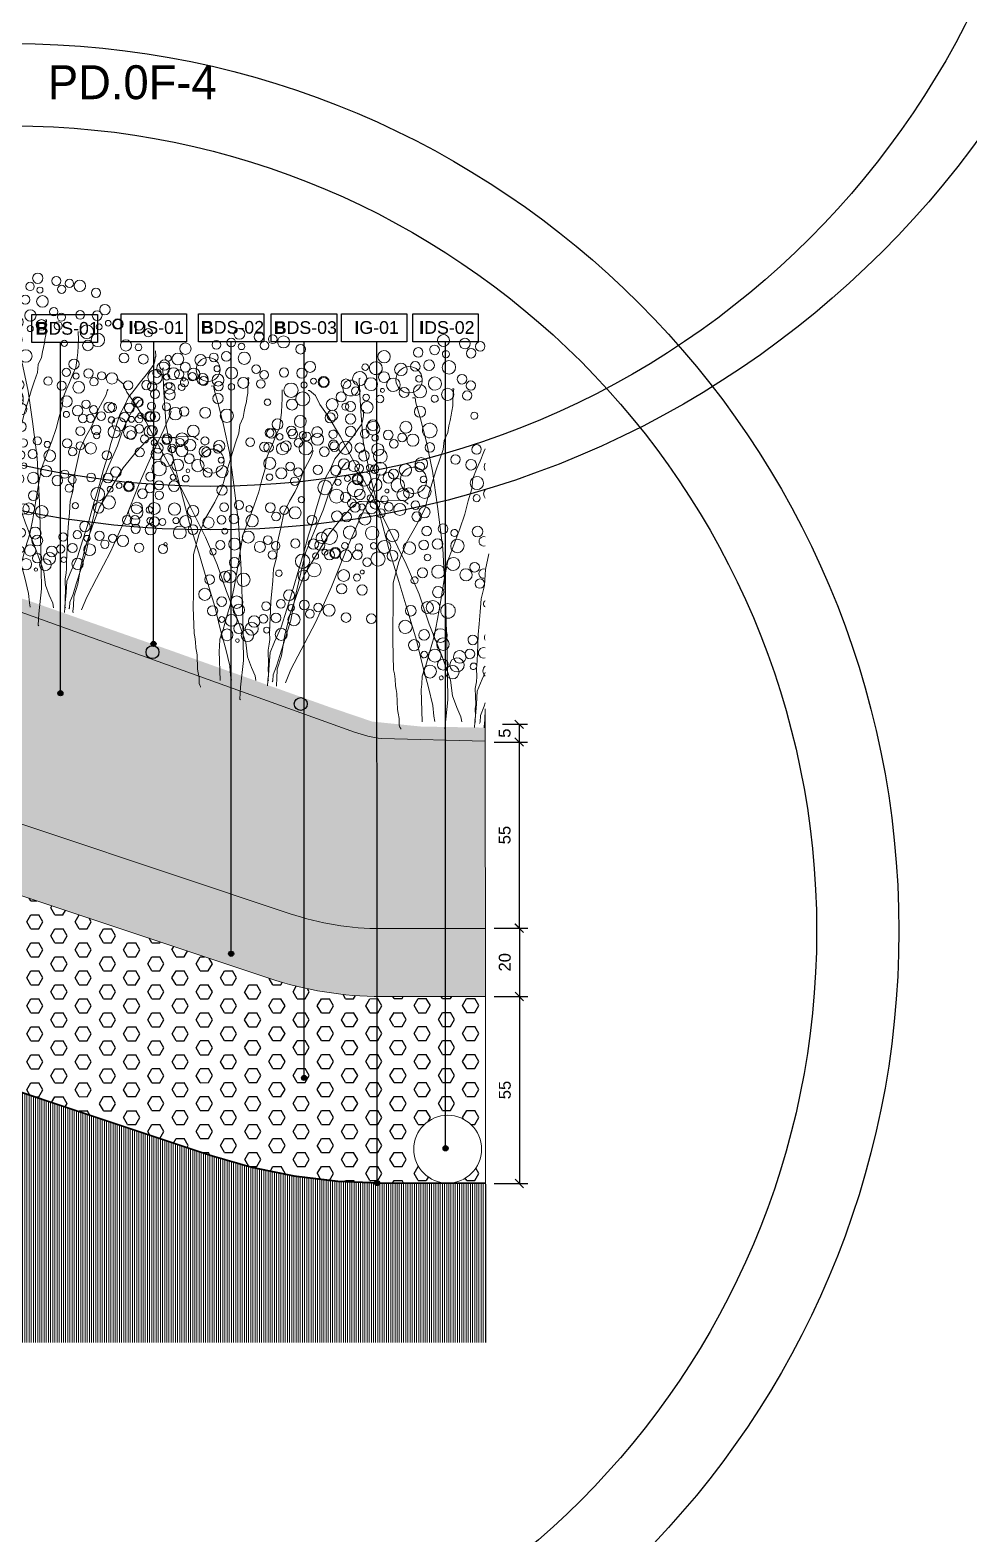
# Model space of a CAD drawing. Header units: metres. Extents: x -325 to 301, y -147 to 149.
# Drawn here: x 19.203 to 21.973, y 64.099 to 68.532 of the extents above; entities that cross this region are included whole.
import ezdxf

# ---------------------------------------------------------------- set-up
doc = ezdxf.new("R2010")
doc.units = ezdxf.units.M
doc.linetypes.add('ACAD_ISO03W100', pattern=[30, 12, -18])
doc.layers.get('Defpoints').update_dxf_attribs({"lineweight": 13})
for name, color, linetype, plot in [('-aux', 50, 'Continuous', False), ('-AUX-QAD', 5, 'Continuous', False), ('-AUX_RIM', 2, 'Continuous', False)]:
    doc.layers.add(name, color=color, linetype=linetype, plot=plot)
doc.layers.add('0-TX-1_25', color=7, linetype='Continuous', true_color=0x3f4f7f)
for name, color, linetype in [('02-L-Geotextile', 32, 'Continuous'), ('02-TRAÇ-D-linia 2', 251, 'Continuous'), ('10-DET-encoixinat', 37, 'Continuous'), ('10-DET_TERRENY_compactat', 252, 'Continuous'), ('10-DET_TERRENY_sol estructural', 251, 'Continuous'), ('A-KEYPLAN_HATCH', 7, 'Continuous'), ('A_TEXT_2', 7, 'Continuous')]:
    doc.layers.add(name, color=color, linetype=linetype)
for name, color, linetype, lineweight in [('05-VEG-gris 50%', 253, 'Continuous', 18), ('1-CM', 7, 'Continuous', 0), ('2-formigó', 7, 'Continuous', 0), ('2-L-secció', 1, 'Continuous', 0), ('3-TR Seleccionat', 44, 'Continuous', 0)]:
    doc.layers.add(name, color=color, linetype=linetype, lineweight=lineweight)
doc.styles.get("Standard").update_dxf_attribs({"font": 'arial.ttf'})
doc.styles.add('x-llegenda materials$0$ENGRAVERS', font='TT0586M.TTF')
doc.dimstyles.new('ISO-25', dxfattribs={"dimtxt": 0.1, "dimasz": 0.1, "dimexe": 0.1, "dimexo": 0.1, "dimgap": 0.1, "dimtad": 1, "dimdec": 0, "dimlfac": 100, "dimzin": 9, "dimtxsty": 'Standard', "dimblk": 'OBLIQUE', "dimcen": 0.1, "dimadec": 0, "dimazin": 0, "dimtfac": 1, "dimtdec": 0, "dimtmove": 0, "dimatfit": 3, "dimldrblk": 'OBLIQUE', "dimfxl": 1, "dimarcsym": 0})

# ---------------------------------------------------------------- blocks, each defined once
blk = doc.blocks.new('ccddddddddddd')
for points in [[(92.171, 14.455), (92.16, 14.543), (92.149, 14.718), (92.084, 15.025), (91.996, 15.397), (91.908, 15.813), (91.777, 16.295), (91.645, 16.798), (91.492, 17.346), (91.361, 17.915), (91.229, 18.528), (91.12, 19.142), (91.098, 19.645), (91.087, 20.017), (91.087, 20.193), (91.109, 20.193)], [(90.232, 20.017), (90.254, 20.017), (90.353, 19.93), (90.419, 19.777), (90.55, 19.579), (90.747, 19.229), (90.966, 18.791), (91.229, 18.266), (91.514, 17.652), (91.777, 17.083), (91.974, 16.579), (92.127, 16.076), (92.325, 15.528), (92.456, 15.134), (92.478, 14.871), (92.544, 14.674), (92.609, 14.521), (92.62, 14.433)], [(92.631, 19.974), (92.653, 19.974), (92.642, 19.886), (92.631, 19.798), (92.631, 19.689), (92.609, 19.601), (92.598, 19.536), (92.576, 19.448), (92.555, 19.36), (92.533, 19.251), (92.467, 19.12), (92.445, 18.966), (92.379, 18.791), (92.314, 18.616), (92.248, 18.419), (92.182, 18.222), (92.116, 18.003), (91.963, 17.718), (91.788, 17.433), (91.656, 17.127), (91.547, 16.776), (91.536, 16.382), (91.525, 16.054), (91.514, 15.813), (91.514, 15.331), (91.525, 15.265), (91.536, 15.178), (91.536, 15.068), (91.547, 15.003), (91.558, 14.937), (91.558, 14.674), (91.569, 14.609), (91.58, 14.521), (91.58, 14.411), (91.591, 14.379), (91.602, 14.357), (91.602, 14.346)], [(91.963, 19.842), (92.007, 19.842), (92.018, 19.755), (92.084, 19.492), (92.171, 19.098), (92.259, 18.616), (92.325, 18.025), (92.39, 17.324), (92.412, 16.47), (92.412, 15.572), (92.401, 14.806), (92.335, 14.324), (92.314, 14.105), (92.325, 14.094)], [(93.256, 19.733), (93.256, 19.569), (93.245, 19.459), (93.234, 19.328), (93.212, 19.174), (93.19, 19.043), (93.124, 18.912), (93.058, 18.758), (92.993, 18.627), (92.927, 18.474), (92.905, 18.298), (92.839, 18.101), (92.774, 17.882), (92.686, 17.641), (92.576, 17.379), (92.467, 17.116), (92.401, 16.809), (92.335, 16.459), (92.27, 16.152), (92.204, 15.868), (92.116, 15.605), (92.051, 15.386), (91.985, 15.211), (91.974, 15.079), (91.963, 14.992), (91.963, 14.455)], [(94.734, 19.317), (94.734, 19.207), (94.723, 19.185), (94.712, 19.12), (94.69, 19.054), (94.624, 18.966), (94.537, 18.857), (94.427, 18.725), (94.296, 18.572), (94.186, 18.441), (94.099, 18.266), (94.011, 18.112), (93.945, 17.937), (93.88, 17.74), (93.814, 17.543), (93.748, 17.302), (93.661, 17.061), (93.573, 16.776), (93.463, 16.448), (93.354, 16.098), (93.222, 15.725), (93.113, 15.397), (92.981, 15.134), (92.894, 14.937), (92.872, 14.718), (92.85, 14.521), (92.839, 14.411), (92.828, 14.346), (92.828, 14.335)], [(92.85, 14.422), (92.839, 14.455), (92.85, 14.521), (92.85, 14.652), (92.861, 14.718), (92.861, 14.981), (92.883, 15.09), (92.894, 15.178), (92.894, 15.309), (92.905, 15.441), (92.916, 15.572), (92.927, 15.703), (92.938, 15.879), (92.96, 16.054), (92.981, 16.251), (93.003, 16.47), (93.069, 16.689), (93.091, 16.952), (93.157, 17.214), (93.222, 17.477), (93.332, 17.696), (93.441, 17.871), (93.529, 18.047), (93.595, 18.222), (93.682, 18.375), (93.748, 18.485), (93.77, 18.55), (93.781, 18.572), (93.792, 18.594), (93.792, 18.605)], [(92.916, 14.401), (92.927, 14.422), (92.938, 14.532), (93.003, 14.685), (93.069, 14.882), (93.179, 15.189), (93.288, 15.517), (93.376, 15.911), (93.595, 16.744), (93.77, 17.138), (93.945, 17.51), (94.055, 17.817), (94.164, 18.036), (94.296, 18.255), (94.384, 18.364), (94.405, 18.375), (94.416, 18.375)], [(93.157, 14.379), (93.266, 14.619), (93.463, 14.97), (93.748, 15.474), (94.055, 16.109), (94.34, 16.766), (94.624, 17.357), (94.844, 17.795), (94.975, 18.079), (94.997, 18.145)], [(92.992, 14.324), (92.992, 14.346), (93.003, 14.455), (93.014, 14.63), (93.102, 14.871), (93.168, 15.222), (93.277, 15.616), (93.409, 15.966), (93.562, 16.339), (94.044, 17.083), (94.307, 17.39), (94.504, 17.587), (94.614, 17.652), (94.657, 17.652), (94.745, 17.641), (95.008, 17.641), (95.03, 17.631), (95.052, 17.631)], [(94.745, 17.641), (95.106, 17.641), (95.128, 17.652), (95.413, 17.652), (95.413, 17.641), (95.435, 17.641), (95.435, 17.631), (95.446, 17.62), (95.457, 17.62), (95.457, 17.609), (95.479, 17.598), (95.49, 17.587), (95.501, 17.576)]]:
    blk.add_lwpolyline(points)
for centre, radius in [((91.511, 20.539), 0.104), ((92.08, 20.594), 0.0797), ((92.354, 20.627), 0.0797), ((92.507, 20.78), 0.0991), ((92.862, 20.718), 0.0883), ((92.961, 20.554), 0.0797), ((93.114, 20.663), 0.0797), ((93.311, 20.609), 0.11), ((91.193, 20.375), 0.0548), ((91.368, 20.353), 0.108), ((91.784, 20.32), 0.104), ((91.916, 20.145), 0.219), ((92.025, 20.364), 0.0797), ((92.255, 20.375), 0.0883), ((92.584, 20.331), 0.112), ((92.54, 20.55), 0.059), ((93.618, 20.466), 0.0883), ((90.941, 20.036), 0.132), ((91.094, 20.189), 0.118), ((91.281, 20.09), 0.108), ((91.5, 20.2), 0.0903), ((91.652, 20.068), 0.112), ((92.08, 20.156), 0.0547), ((92.343, 20.068), 0.109), ((92.796, 20.127), 0.0797), ((92.939, 20.017), 0.0774), ((93.3, 20.05), 0.0834), ((93.629, 20.028), 0.0936), ((93.782, 20.138), 0.101), ((90.776, 19.893), 0.0836), ((90.929, 19.729), 0.0834), ((91.204, 19.707), 0.098), ((91.193, 19.871), 0.0548), ((91.423, 19.838), 0.062), ((91.467, 19.981), 0.0328), ((91.828, 19.937), 0.0834), ((92.091, 19.948), 0.109), ((92.332, 19.817), 0.059), ((92.551, 19.882), 0.101), ((92.873, 19.853), 0.0774), ((93.421, 19.722), 0.131), ((93.662, 19.809), 0.0558), ((93.837, 19.875), 0.0548), ((94.023, 19.853), 0.101), ((94.023, 19.853), 0.0855), ((94.428, 19.809), 0.0883), ((90.087, 19.507), 0.0991), ((90.623, 19.587), 0.0883), ((92.08, 19.609), 0.0936), ((92.983, 19.514), 0.059), ((93.432, 19.459), 0.101), ((93.629, 19.558), 0.128), ((93.629, 19.558), 0.128), ((94.166, 19.437), 0.108), ((94.604, 19.667), 0.0797), ((89.599, 19.321), 0.0797), ((89.933, 19.354), 0.0797), ((90.119, 19.277), 0.059), ((90.36, 19.321), 0.0883), ((90.625, 19.278), 0.0692), ((90.919, 19.313), 0.0876), ((91.291, 19.357), 0.114), ((91.839, 19.357), 0.0991), ((92.233, 19.291), 0.121), ((94.122, 19.196), 0.0936), ((94.407, 19.393), 0.0639), ((94.494, 19.163), 0.0936), ((89.545, 19.091), 0.0797), ((89.835, 19.102), 0.0883), ((90.163, 19.058), 0.112), ((90.471, 18.991), 0.0797), ((90.624, 19.101), 0.0797), ((90.821, 19.046), 0.11), ((91.128, 18.904), 0.0883), ((91.4, 18.886), 0.114), ((93.002, 18.953), 0.0797), ((93.155, 19.106), 0.0991), ((93.429, 18.92), 0.0883), ((94.899, 19.037), 0.0991), ((90.957, 18.739), 0.0928), ((91.217, 18.701), 0.0548), ((91.392, 18.679), 0.108), ((91.808, 18.647), 0.104), ((92.049, 18.69), 0.0797), ((92.078, 18.741), 0.104), ((92.647, 18.796), 0.0797), ((92.904, 18.701), 0.0883), ((93.232, 18.658), 0.112), ((93.188, 18.876), 0.059), ((93.528, 18.756), 0.0797), ((93.681, 18.866), 0.0797), ((93.878, 18.811), 0.11), ((94.185, 18.668), 0.0883), ((94.647, 18.632), 0.0883), ((94.745, 18.884), 0.0797), ((94.975, 18.588), 0.112), ((94.932, 18.807), 0.059), ((95.173, 18.851), 0.0883), ((95.271, 18.687), 0.0797), ((95.425, 18.796), 0.0797), ((95.622, 18.742), 0.11), ((90.965, 18.362), 0.132), ((91.118, 18.515), 0.118), ((91.305, 18.417), 0.108), ((91.524, 18.526), 0.0903), ((91.676, 18.395), 0.112), ((91.94, 18.471), 0.219), ((92.104, 18.482), 0.0547), ((92.991, 18.395), 0.109), ((94.349, 18.34), 0.101), ((95.928, 18.599), 0.0883), ((90.8, 18.22), 0.0836), ((91.217, 18.198), 0.0548), ((91.447, 18.165), 0.062), ((91.491, 18.307), 0.0328), ((91.852, 18.263), 0.0834), ((92.115, 18.274), 0.109), ((92.98, 18.143), 0.059), ((93.199, 18.209), 0.101), ((93.364, 18.329), 0.0797), ((93.506, 18.22), 0.0774), ((93.867, 18.252), 0.0834), ((94.196, 18.23), 0.0936), ((94.59, 18.055), 0.101), ((94.624, 18.255), 0.0774), ((94.909, 18.233), 0.0774), ((95.249, 18.134), 0.0903), ((90.647, 17.913), 0.0883), ((90.953, 18.055), 0.0834), ((91.228, 18.033), 0.098), ((92.104, 17.935), 0.0936), ((93.44, 18.055), 0.0774), ((93.988, 17.924), 0.131), ((94.196, 17.76), 0.128), ((94.196, 17.76), 0.128), ((94.229, 18.012), 0.0558), ((94.404, 18.077), 0.0548), ((94.59, 18.055), 0.0855), ((94.622, 17.779), 0.0991), ((90.514, 17.581), 0.132), ((90.854, 17.636), 0.108), ((91.225, 17.614), 0.112), ((91.562, 17.566), 0.104), ((92.132, 17.621), 0.0797), ((92.406, 17.653), 0.0797), ((92.592, 17.577), 0.059), ((92.978, 17.587), 0.0883), ((93.23, 17.532), 0.0797), ((93.55, 17.716), 0.059), ((94.469, 17.625), 0.0797), ((94.655, 17.549), 0.059), ((94.896, 17.593), 0.0883), ((95.148, 17.538), 0.0797), ((95.413, 17.751), 0.114), ((95.632, 17.554), 0.0774), ((90.349, 17.439), 0.0836), ((90.502, 17.274), 0.0834), ((90.777, 17.252), 0.098), ((90.766, 17.417), 0.0548), ((90.996, 17.384), 0.062), ((91.245, 17.402), 0.0548), ((91.42, 17.38), 0.108), ((91.836, 17.347), 0.104), ((92.077, 17.391), 0.0797), ((92.307, 17.402), 0.0883), ((92.636, 17.358), 0.112), ((93.077, 17.423), 0.0797), ((93.428, 17.478), 0.11), ((93.734, 17.335), 0.0883), ((94.37, 17.374), 0.0883), ((94.699, 17.33), 0.112), ((94.994, 17.428), 0.0797), ((95.345, 17.483), 0.11), ((95.652, 17.341), 0.0883), ((91.308, 17.182), 0.118), ((91.552, 17.226), 0.0903), ((92.132, 17.183), 0.0547), ((92.305, 16.941), 0.109), ((92.557, 17.062), 0.109), ((92.913, 16.996), 0.0797), ((93.899, 17.007), 0.101), ((91.04, 16.974), 0.0328), ((91.905, 16.81), 0.059), ((92.042, 16.93), 0.0834), ((92.765, 16.876), 0.101), ((92.989, 16.722), 0.0774), ((93.055, 16.886), 0.0774), ((93.417, 16.919), 0.0834), ((93.745, 16.897), 0.0936), ((93.953, 16.744), 0.0548), ((94.14, 16.722), 0.101), ((94.14, 16.722), 0.0855), ((92.294, 16.602), 0.0936), ((93.537, 16.591), 0.131), ((93.745, 16.427), 0.128), ((93.745, 16.427), 0.128), ((93.778, 16.678), 0.0558), ((94.545, 16.678), 0.0883), ((94.72, 16.536), 0.0797), ((91.829, 16.306), 0.0876), ((92.108, 16.35), 0.0991), ((92.201, 16.35), 0.114), ((92.448, 16.284), 0.121), ((93.099, 16.383), 0.059), ((93.548, 16.328), 0.101), ((94.282, 16.306), 0.108), ((94.523, 16.262), 0.0639), ((91.731, 16.039), 0.11), ((92.038, 15.897), 0.0883), ((92.309, 15.879), 0.114), ((93.272, 15.975), 0.0991), ((94.238, 16.065), 0.0936), ((94.611, 16.032), 0.0936), ((91.866, 15.732), 0.0928), ((92.346, 15.735), 0.104), ((92.845, 15.789), 0.0797), ((93.119, 15.822), 0.0797), ((93.305, 15.746), 0.059), ((93.546, 15.789), 0.0883), ((93.644, 15.625), 0.0797), ((93.798, 15.735), 0.0797), ((93.995, 15.68), 0.11), ((92.029, 15.57), 0.0548), ((92.204, 15.548), 0.108), ((92.335, 15.395), 0.0903), ((92.571, 15.384), 0.118), ((92.62, 15.516), 0.104), ((92.79, 15.559), 0.0797), ((92.845, 15.351), 0.0547), ((93.02, 15.57), 0.0883), ((93.349, 15.527), 0.112), ((94.302, 15.537), 0.0883), ((94.763, 15.501), 0.0883), ((92.116, 15.286), 0.108), ((92.303, 15.176), 0.0328), ((92.488, 15.264), 0.112), ((93.108, 15.264), 0.109)]:
    blk.add_circle(centre, radius)
blk = doc.blocks.new('hatch keyplan 2')
at = {"layer": 'A-KEYPLAN_HATCH'}
blk.add_lwpolyline([(0, 0.00548), (0.01287, 0.00548), (0.01287, 0), (0, 0)], close=True, dxfattribs=at)
blk = doc.blocks.new('hatch keyplan')
at = {"layer": 'A-KEYPLAN_HATCH'}
blk.add_blockref('hatch keyplan 2', (1.43058, 0.85215), dxfattribs=at)
blk = doc.blocks.new('I-06A')
at = {"layer": 'A-KEYPLAN_HATCH'}
blk.add_blockref('hatch keyplan', (-1.43058, -0.85215), dxfattribs=at)
at = {"layer": 'A_TEXT_2', "insert": (-0.0008, 0.00405), "char_height": 0.0025, "attachment_point": 1}
blk.add_mtext_dynamic_manual_height_columns('\\pi0.00229;{\\fArial|b1|i0|c0|p34;I}DS-01', width=0.0145619, gutter_width=0.015, heights=[0], dxfattribs=at)
blk = doc.blocks.new('B-DS01')
at = {"layer": 'A-KEYPLAN_HATCH'}
blk.add_blockref('hatch keyplan', (-1.43058, -0.85215), dxfattribs=at)
at = {"layer": 'A_TEXT_2', "insert": (-0.0008, 0.00403), "char_height": 0.0025, "attachment_point": 1}
blk.add_mtext_dynamic_manual_height_columns('\\pi0.00152;{\\fArial|b1|i0|c0|p34;B}DS-01', width=0.0145619, gutter_width=0.015, heights=[0], dxfattribs=at)
blk = doc.blocks.new('B-DS02')
at = {"layer": 'A-KEYPLAN_HATCH'}
blk.add_blockref('hatch keyplan', (-1.43058, -0.85215), dxfattribs=at)
at = {"layer": 'A_TEXT_2', "insert": (-0.0008, 0.00408), "char_height": 0.0025, "attachment_point": 1}
blk.add_mtext_dynamic_manual_height_columns('\\pi0.00129;{\\fArial|b1|i0|c0|p34;B}DS-02', width=0.0145619, gutter_width=0.015, heights=[0], dxfattribs=at)
blk = doc.blocks.new('B-DS03')
at = {"layer": 'A-KEYPLAN_HATCH'}
blk.add_blockref('hatch keyplan', (-1.43058, -0.85215), dxfattribs=at)
at = {"layer": 'A_TEXT_2', "insert": (-0.0008, 0.00403), "char_height": 0.0025, "attachment_point": 1}
blk.add_mtext_dynamic_manual_height_columns('\\pi0.00128;{\\fArial|b1|i0|c0|p34;B}DS-03', width=0.0145619, gutter_width=0.015, heights=[0], dxfattribs=at)
blk = doc.blocks.new('I-06B')
at = {"layer": 'A-KEYPLAN_HATCH'}
blk.add_blockref('hatch keyplan', (-1.43058, -0.85215), dxfattribs=at)
at = {"layer": 'A_TEXT_2', "insert": (-0.0008, 0.00405), "char_height": 0.0025, "attachment_point": 1}
blk.add_mtext_dynamic_manual_height_columns('\\pi0.00206;{\\fArial|b1|i0|c0|p34;I}DS-02', width=0.0145619, gutter_width=0.015, heights=[0], dxfattribs=at)
blk = doc.blocks.new('_Oblique')
at = {"color": 0, "lineweight": -2}
blk.add_line((-0.5, -0.5), (0.5, 0.5), dxfattribs=at)
blk = doc.blocks.new('*D617')
at = {"layer": '0-TX-1_25', "color": 0, "lineweight": -2, "transparency": 16777216}
for p, q in [((20.597, 66.4858), (20.6709, 66.4858)), ((20.6459, 66.4858), (20.6459, 66.4333)), ((20.5722, 66.4333), (20.6709, 66.4333))]:
    blk.add_line(p, q, dxfattribs=at)
at = {"layer": 'Defpoints', "color": 0, "transparency": 16777216}
for p in [(20.572, 66.4858), (20.5472, 66.4333), (20.6459, 66.4333)]:
    blk.add_point(p, dxfattribs=at)
at = {"layer": '0-TX-1_25', "color": 0, "lineweight": -2, "transparency": 16777216, "xscale": 0.025, "yscale": 0.025, "zscale": 0.025}
for p, rotation in [((20.6459, 66.4858), 90), ((20.6459, 66.4333), 270)]:
    blk.add_blockref('_Oblique', p, dxfattribs=dict(at, rotation=rotation))
at = {"layer": '0-TX-1_25', "color": 0, "transparency": 16777216, "insert": (20.6031, 66.4596), "char_height": 0.035, "attachment_point": 5, "rotation": 90}
blk.add_mtext('5', dxfattribs=at)
blk = doc.blocks.new('*D618')
at = {"layer": '0-TX-1_25', "color": 0, "lineweight": -2, "transparency": 16777216}
for p, q in [((20.5869, 66.4333), (20.6709, 66.4333)), ((20.6459, 66.4333), (20.6459, 65.8848)), ((20.5722, 65.8848), (20.6709, 65.8848))]:
    blk.add_line(p, q, dxfattribs=at)
at = {"layer": 'Defpoints', "color": 0, "transparency": 16777216}
for p in [(20.5619, 66.4333), (20.5472, 65.8848), (20.6459, 65.8848)]:
    blk.add_point(p, dxfattribs=at)
at = {"layer": '0-TX-1_25', "color": 0, "lineweight": -2, "transparency": 16777216, "xscale": 0.025, "yscale": 0.025, "zscale": 0.025}
for p, rotation in [((20.6459, 66.4333), 90), ((20.6459, 65.8848), 270)]:
    blk.add_blockref('_Oblique', p, dxfattribs=dict(at, rotation=rotation))
at = {"layer": '0-TX-1_25', "color": 0, "transparency": 16777216, "insert": (20.6031, 66.1591), "char_height": 0.035, "attachment_point": 5, "rotation": 90}
blk.add_mtext('55', dxfattribs=at)
blk = doc.blocks.new('*D614')
at = {"layer": '0-TX-1_25', "color": 0, "lineweight": -2, "transparency": 16777216}
for p, q in [((20.5869, 65.8848), (20.6716, 65.8848)), ((20.6466, 65.8848), (20.6466, 65.6833)), ((20.5722, 65.6833), (20.6716, 65.6833))]:
    blk.add_line(p, q, dxfattribs=at)
at = {"layer": 'Defpoints', "color": 0, "transparency": 16777216}
for p in [(20.5619, 65.8848), (20.5472, 65.6833), (20.6466, 65.6833)]:
    blk.add_point(p, dxfattribs=at)
at = {"layer": '0-TX-1_25', "color": 0, "lineweight": -2, "transparency": 16777216, "xscale": 0.025, "yscale": 0.025, "zscale": 0.025}
for p, rotation in [((20.6466, 65.8848), 90), ((20.6466, 65.6833), 270)]:
    blk.add_blockref('_Oblique', p, dxfattribs=dict(at, rotation=rotation))
at = {"layer": '0-TX-1_25', "color": 0, "transparency": 16777216, "insert": (20.6037, 65.7841), "char_height": 0.035, "attachment_point": 5, "rotation": 90}
blk.add_mtext('20', dxfattribs=at)
blk = doc.blocks.new('*D615')
at = {"layer": '0-TX-1_25', "color": 0, "lineweight": -2, "transparency": 16777216}
for p, q in [((20.5869, 65.6833), (20.6716, 65.6833)), ((20.6466, 65.6833), (20.6466, 65.1319)), ((20.5722, 65.1319), (20.6716, 65.1319))]:
    blk.add_line(p, q, dxfattribs=at)
at = {"layer": 'Defpoints', "color": 0, "transparency": 16777216}
for p in [(20.5619, 65.6833), (20.5472, 65.1319), (20.6466, 65.1319)]:
    blk.add_point(p, dxfattribs=at)
at = {"layer": '0-TX-1_25', "color": 0, "lineweight": -2, "transparency": 16777216, "xscale": 0.025, "yscale": 0.025, "zscale": 0.025}
for p, rotation in [((20.6466, 65.6833), 90), ((20.6466, 65.1319), 270)]:
    blk.add_blockref('_Oblique', p, dxfattribs=dict(at, rotation=rotation))
at = {"layer": '0-TX-1_25', "color": 0, "transparency": 16777216, "insert": (20.6038, 65.4076), "char_height": 0.035, "attachment_point": 5, "rotation": 90}
blk.add_mtext('55', dxfattribs=at)
blk = doc.blocks.new('POINT')
at = {"layer": '0-TX-1_25'}
h = blk.add_hatch(dxfattribs=at)
h.set_pattern_fill('ANGLE', color=256)
h.set_pattern_definition([(0, (-83.747, -12.726), (0, 6.985), [5.08, -1.905]), (90, (-83.747, -12.726), (-6.985, 4e-16), [5.08, -1.905])])
edge = h.paths.add_edge_path()
edge.add_arc((0, 0), 0.0075, 0, 360)
h = blk.add_hatch(color=256, dxfattribs=at)
h.dxf.hatch_style = 1
edge = h.paths.add_edge_path()
edge.add_arc((0, 0), 0.0075, 0, 360)
blk.add_circle((0, 0), 0.0075, dxfattribs=at)
blk = doc.blocks.new('IG01')
at = {"layer": 'A-KEYPLAN_HATCH', "xscale": 10, "yscale": 10, "zscale": 10}
blk.add_blockref('hatch keyplan', (-14.3058, -8.5215), dxfattribs=at)
at = {"layer": 'A_TEXT_2', "insert": (-0.008, 0.0405), "char_height": 0.025, "attachment_point": 1}
blk.add_mtext_dynamic_manual_height_columns('\\pi0.03354;{\\fArial|b1|i0|c0|p34;I}G-01', width=0.145619, gutter_width=0.15, heights=[0], dxfattribs=at)

msp = doc.modelspace()

# ---------------------------------------------------------------- hatches: boundary and pattern name
at = {"layer": '10-DET-encoixinat'}
h = msp.add_hatch(dxfattribs=at)
h.set_pattern_fill('CROSS', color=256, scale=0.05, angle=91.6689)
h.set_pattern_definition([(135.91082, (8.614241, 62.31308), (-0.017675436, -0.000281006), [0.00625, -0.01875]), (225.91082, (8.614171, 62.317498), (0.000281006, -0.017675436), [0.00625, -0.01875])])
edge = h.paths.add_edge_path()
edge.add_line((20.5464, 65.8833), (20.546, 66.436))
edge.add_line((20.546, 66.436), (20.2397, 66.4433))
edge.add_arc((20.2913, 66.8243), 0.3845, 250.1312, 262.2851, ccw=False)
edge.add_line((20.1606, 66.4627), (18.8535, 66.9319))
edge.add_line((18.8535, 66.9319), (18.7636, 66.9319))
edge.add_line((18.7636, 66.9319), (18.7636, 66.7619))
edge.add_line((18.7636, 66.7619), (18.8536, 66.4319))
edge.add_line((18.8536, 66.4319), (18.8933, 66.2861))
edge.add_line((18.8933, 66.2861), (19.9709, 65.927))
edge.add_arc((20.2397, 66.7333), 0.85, 251.565, 270)
edge.add_line((20.2397, 65.8833), (20.5464, 65.8833))
at = {"layer": '10-DET_TERRENY_compactat'}
h = msp.add_hatch(dxfattribs=at)
h.set_pattern_fill('HEX', color=256, scale=0.002, angle=0.5782)
h.set_pattern_definition([(0.578232, (0, 4.548789), (-0.0001109957, 0.0109979625), [0.00635, -0.0127]), (120.578232, (0, 4.548789), (-0.009469017, -0.0055951064), [0.00635, -0.0127]), (60.578232, (0.00635, 4.548854), (-0.0095800128, 0.0054028561), [0.00635, -0.0127])])
h.paths.add_polyline_path([(20.546, 66.436), (20.546, 66.4759), (20.3576, 66.4789), (20.2128, 66.4936), (20.0845, 66.5371), (19.6141, 66.7047), (19.1906, 66.8528), (18.8551, 66.9484), (18.7636, 66.9484), (18.7636, 66.9319), (18.8535, 66.9319), (19.1487, 66.8259), (19.8231, 66.5776), (20.0404, 66.5058), (20.1606, 66.4627), (20.2202, 66.4464), (20.2594, 66.4428)])
at = {"layer": '10-DET_TERRENY_sol estructural'}
h = msp.add_hatch(dxfattribs=at)
h.set_pattern_fill('AR-SAND', color=256, scale=0.0004, angle=-43.7343)
h.set_pattern_definition([(289.31222, (17.140744, 57.919543), (0.018798228, -0.00550243), [0, -0.0154432, 0, -0.017272, 0, -0.01651]), (259.31222, (17.140744, 57.919543), (0.02162803, -0.02603235), [0, -0.0083312, 0, -0.0139192, 0, -0.005334]), (219.31222, (17.144644, 57.931416), (-0.009821156, -0.030076876), [0, -0.00508, 0, -0.018288, 0, -0.023876]), (209.31222, (17.144644, 57.931416), (-0.00106157, -0.03179966), [0, -0.00254, 0, -0.0119888, 0, -0.013716])])
edge = h.paths.add_edge_path()
edge.add_line((20.5465, 65.6833), (20.5464, 65.8833))
edge.add_line((20.5464, 65.8833), (20.2397, 65.8833))
edge.add_arc((20.2397, 66.7333), 0.85, 251.565, 270, ccw=False)
edge.add_line((19.9709, 65.927), (18.8933, 66.2861))
edge.add_line((18.8933, 66.2861), (18.9565, 66.0542))
edge.add_line((18.9565, 66.0542), (19.9076, 65.7372))
edge.add_arc((20.2397, 66.7333), 1.05, 251.565, 270)
edge.add_line((20.2397, 65.6833), (20.5465, 65.6833))
h = msp.add_hatch(dxfattribs=at)
h.set_pattern_fill('HEX', color=256, scale=0.0075, angle=0.0108)
h.set_pattern_definition([(0.01078, (0, 4.54879), (-7.758e-06, 0.04124446), [0.0238125, -0.047625]), (120.01078, (0, 4.54879), (-0.03571487, -0.020628948), [0.0238125, -0.047625]), (60.01078, (0.023812, 4.548794), (-0.035722628, 0.02061551), [0.0238125, -0.047625])])
edge = h.paths.add_edge_path()
edge.add_arc((20.435, 65.2333), 0.1, 270.7339, 629.2661)
edge.add_line((20.4337, 65.1333), (20.2397, 65.1333))
edge.add_arc((20.2397, 66.7333), 1.6, 251.565, 270, ccw=False)
edge.add_line((19.7337, 65.2154), (19.1305, 65.4165))
edge.add_line((19.1305, 65.4165), (18.9565, 66.0542))
edge.add_line((18.9565, 66.0542), (19.9076, 65.7372))
edge.add_arc((20.2397, 66.7333), 1.05, 251.565, 270)
edge.add_line((20.2397, 65.6833), (20.5465, 65.6833))
edge.add_line((20.5465, 65.6833), (20.5469, 65.1333))
edge.add_line((20.5469, 65.1333), (20.4363, 65.1333))
at = {"layer": '3-TR Seleccionat'}
h = msp.add_hatch(dxfattribs=at)
h.set_pattern_fill('ANSI31', color=256, scale=0.002, angle=225, style=0)
h.set_pattern_definition([(270, (1.083747, 4.611651), (0.00635, -4e-19), [])])
edge = h.paths.add_edge_path()
edge.add_line((20.5472, 64.6636), (20.5469, 65.1333))
edge.add_line((20.5469, 65.1333), (20.2397, 65.1333))
edge.add_arc((20.2397, 66.7333), 1.6, 251.565, 270, ccw=False)
edge.add_line((19.7337, 65.2154), (19.1305, 65.4165))
edge.add_line((19.1305, 65.4165), (18.8536, 66.4319))
edge.add_line((18.8536, 66.4319), (18.8536, 64.6636))
edge.add_line((18.8536, 64.6636), (20.5472, 64.6636))

# ---------------------------------------------------------------- linework, layer by layer
at = {"layer": '-AUX-QAD'}
for radius in [2.6156, 2.373]:
    msp.add_circle((19.1505, 65.8766), radius, dxfattribs=at)
at = {"layer": '-AUX_RIM'}
for centre, radius in [((19.7369, 69.8583), 2.7998), ((19.7369, 69.6851), 2.4982)]:
    msp.add_circle(centre, radius, dxfattribs=at)
at = {"layer": '0-TX-1_25'}
for p, q in [((19.5673, 66.7228), (19.5679, 67.6133)), ((20.4289, 65.2358), (20.4289, 67.6133))]:
    msp.add_line(p, q, dxfattribs=at)
for points in [[(19.2927, 66.5773), (19.2927, 67.6133)], [(19.7964, 65.8092), (19.7964, 67.6133)], [(20.0115, 65.4434), (20.0115, 67.6133)], [(20.2268, 65.1334), (20.2266, 67.6133)]]:
    msp.add_lwpolyline(points, dxfattribs=at)
at = {"layer": '02-L-Geotextile', "linetype": 'ACAD_ISO03W100', "ltscale": 0.002, "const_width": 0.005}
msp.add_lwpolyline([(20.5469, 65.1333), (20.2397, 65.1333, -0.080612), (19.7337, 65.2154), (19.1305, 65.4165), (18.8454, 66.4619)], format="xyb", dxfattribs=at)
at = {"layer": '02-TRAÇ-D-linia 2'}
for centre in [(19.5644, 66.6983), (20.0016, 66.5455)]:
    msp.add_circle(centre, 0.0191, dxfattribs=at)
at = {"layer": '05-VEG-gris 50%'}
for p, q in [((20.0236, 67.4697), (20.0275, 67.4699)), ((20.0275, 67.4699), (20.0455, 67.4549)), ((20.1741, 67.5053), (20.178, 67.5055)), ((20.1751, 67.4743), (20.1741, 67.5053)), ((20.179, 67.4084), (20.1751, 67.4743)), ((20.4491, 67.4748), (20.4529, 67.4749)), ((20.4529, 67.4749), (20.4515, 67.4593)), ((20.0455, 67.4549), (20.0579, 67.428)), ((20.0579, 67.428), (20.0823, 67.3938)), ((20.3313, 67.4479), (20.3391, 67.4481)), ((20.3391, 67.4481), (20.3415, 67.4327)), ((20.3415, 67.4327), (20.3545, 67.3864)), ((20.4506, 67.4243), (20.4472, 67.4086)), ((20.4515, 67.4593), (20.45, 67.4437)), ((20.45, 67.4437), (20.4506, 67.4243)), ((20.0823, 67.3938), (20.1191, 67.3328)), ((20.1856, 67.3192), (20.179, 67.4084)), ((20.3545, 67.3864), (20.3722, 67.317)), ((20.4422, 67.3813), (20.4387, 67.3657)), ((20.4456, 67.3969), (20.4422, 67.3813)), ((20.4472, 67.4086), (20.4456, 67.3969)), ((20.4354, 67.3461), (20.4245, 67.3225)), ((20.4387, 67.3657), (20.4354, 67.3461)), ((20.1191, 67.3328), (20.1602, 67.2563)), ((20.2082, 67.2111), (20.1856, 67.3192)), ((20.3722, 67.317), (20.3903, 67.2321)), ((20.4214, 67.2952), (20.4107, 67.2638)), ((20.4245, 67.3225), (20.4214, 67.2952)), ((20.5421, 67.2891), (20.5312, 67.2616)), ((20.546, 67.2977), (20.5421, 67.2891)), ((20.1602, 67.2563), (20.2096, 67.1645)), ((20.4107, 67.2638), (20.4, 67.2324)), ((20.5312, 67.2616), (20.5203, 67.238)), ((20.2348, 67.1031), (20.2082, 67.2111)), ((20.4, 67.2324), (20.3894, 67.1971)), ((20.3903, 67.2321), (20.4051, 67.1277)), ((20.5095, 67.2104), (20.5065, 67.1793)), ((20.5203, 67.238), (20.5095, 67.2104)), ((20.2096, 67.1645), (20.2634, 67.0574)), ((20.3788, 67.1618), (20.3683, 67.1227)), ((20.3894, 67.1971), (20.3788, 67.1618)), ((20.5065, 67.1793), (20.4959, 67.144)), ((20.3683, 67.1227), (20.3426, 67.0714)), ((20.4051, 67.1277), (20.4205, 67.0038)), ((20.4959, 67.144), (20.4854, 67.1048)), ((20.2611, 67.0029), (20.2348, 67.1031)), ((20.3426, 67.0714), (20.3131, 67.02)), ((20.4854, 67.1048), (20.4712, 67.0617)), ((20.2634, 67.0574), (20.313, 66.9578)), ((20.4712, 67.0617), (20.4532, 67.0145)), ((20.2912, 66.9067), (20.2611, 67.0029)), ((20.3131, 67.02), (20.2914, 66.965)), ((20.4205, 67.0038), (20.4289, 66.8525)), ((20.4532, 67.0145), (20.4351, 66.9673)), ((20.5466, 66.9416), (20.5569, 66.9885)), ((20.2914, 66.965), (20.2739, 66.9023)), ((20.313, 66.9578), (20.3506, 66.8696)), ((20.4351, 66.9673), (20.4251, 66.9127)), ((20.5442, 66.8949), (20.5466, 66.9416)), ((20.2739, 66.9023), (20.274, 66.8324)), ((20.3172, 66.8181), (20.2912, 66.9067)), ((20.4251, 66.9127), (20.4153, 66.8502)), ((20.5337, 66.8557), (20.5442, 66.8949)), ((20.3506, 66.8696), (20.3805, 66.7812)), ((20.4153, 66.8502), (20.4053, 66.7955)), ((20.4289, 66.8525), (20.4337, 66.6934)), ((20.531, 66.8168), (20.5337, 66.8557)), ((20.274, 66.8324), (20.2738, 66.7741)), ((20.3431, 66.7334), (20.3172, 66.8181)), ((20.5281, 66.7817), (20.531, 66.8168)), ((20.2738, 66.7741), (20.2732, 66.7313)), ((20.3805, 66.7812), (20.4184, 66.6852)), ((20.4053, 66.7955), (20.3952, 66.7447)), ((20.5252, 66.7505), (20.5281, 66.7817)), ((20.2732, 66.7313), (20.2757, 66.6459)), ((20.3608, 66.6601), (20.3431, 66.7334)), ((20.3952, 66.7447), (20.3811, 66.6977)), ((20.5229, 66.6961), (20.5242, 66.7194)), ((20.5242, 66.7194), (20.5252, 66.7505)), ((20.3811, 66.6977), (20.3706, 66.6585)), ((20.4184, 66.6852), (20.4438, 66.616)), ((20.4337, 66.6934), (20.4358, 66.5575)), ((20.5204, 66.6494), (20.5217, 66.6727)), ((20.5217, 66.6727), (20.5229, 66.6961)), ((20.2757, 66.6459), (20.278, 66.6343)), ((20.278, 66.6343), (20.2804, 66.6189)), ((20.3599, 66.6271), (20.3586, 66.6037)), ((20.3706, 66.6585), (20.3599, 66.6271)), ((20.3783, 66.5946), (20.3608, 66.6601)), ((20.5197, 66.6105), (20.5211, 66.6261)), ((20.5211, 66.6261), (20.5204, 66.6494)), ((20.546, 66.6386), (20.5369, 66.6188)), ((20.2804, 66.6189), (20.281, 66.5995)), ((20.281, 66.5995), (20.2833, 66.5879)), ((20.2833, 66.5879), (20.2856, 66.5763)), ((20.3586, 66.6037), (20.3571, 66.5882)), ((20.3571, 66.5882), (20.36, 66.4931)), ((20.3916, 66.5406), (20.3783, 66.5946)), ((20.4438, 66.616), (20.449, 66.5695)), ((20.5164, 66.591), (20.5197, 66.6105)), ((20.5178, 66.5444), (20.5164, 66.591)), ((20.5224, 66.5834), (20.5197, 66.5445)), ((20.5369, 66.6188), (20.5224, 66.5834)), ((20.2856, 66.5763), (20.287, 66.5297)), ((20.3945, 66.5096), (20.3916, 66.5406)), ((20.4358, 66.5575), (20.4267, 66.4718)), ((20.449, 66.5695), (20.4617, 66.535)), ((20.4617, 66.535), (20.4742, 66.5081)), ((20.5162, 66.5327), (20.5178, 66.5444)), ((20.5197, 66.5445), (20.5169, 66.5094)), ((20.5323, 66.5118), (20.5432, 66.5394)), ((20.5432, 66.5394), (20.546, 66.5489)), ((20.287, 66.5297), (20.2893, 66.5181)), ((20.2893, 66.5181), (20.2917, 66.5027)), ((20.2917, 66.5027), (20.2923, 66.4833)), ((20.3969, 66.4942), (20.3945, 66.5096)), ((20.4742, 66.5081), (20.4766, 66.4927)), ((20.5153, 66.4977), (20.5169, 66.5094)), ((20.5174, 66.492), (20.5153, 66.4977)), ((20.5169, 66.5094), (20.5155, 66.49)), ((20.5169, 66.5094), (20.5162, 66.5327)), ((20.5292, 66.4884), (20.531, 66.4924)), ((20.531, 66.4924), (20.5323, 66.5118)), ((20.543, 66.4791), (20.5444, 66.4986)), ((20.5444, 66.4986), (20.5454, 66.5297)), ((20.5454, 66.5297), (20.546, 66.5317)), ((20.2923, 66.4833), (20.2944, 66.4775)), ((20.2944, 66.4775), (20.2965, 66.4737)), ((20.2965, 66.4737), (20.2965, 66.4717)), ((20.5155, 66.49), (20.5139, 66.4783)), ((20.5139, 66.4783), (20.514, 66.4763)), ((20.5431, 66.4752), (20.543, 66.4791))]:
    msp.add_line(p, q, dxfattribs=at)
for centre, major_axis, start_param, end_param in [((20.3964, 67.5891), (-0.01, 0.01), 3.95701235376272, 10.24019766094231), ((20.4228, 67.617), (0.0124, 0.0124), 5.527809, 11.810994), ((20.486, 67.6079), (0.0111, 0.0111), 5.527809, 11.810994), ((20.531, 67.5996), (-0.01, 0.01), 3.95701235376289, 10.24019766094248), ((20.2232, 67.5353), (-0.0135, 0.0135), 3.95701235376277, 10.24019766094236), ((20.2474, 67.569), (-0.013, 0.013), 3.957012353762737, 10.24019766094232), ((20.3396, 67.5407), (0.01, 0.01), 5.527809, 11.810994), ((20.3481, 67.5818), (-0.01, 0.01), 3.957012353762754, 10.24019766094234), ((20.3803, 67.5439), (0.0111, 0.0111), 5.527809, 11.810994), ((20.4388, 67.5379), (0.014, 0.014), 5.527809, 11.810994), ((20.4299, 67.5765), (0.00739, 0.00739), 5.527809, 11.810994), ((20.5044, 67.5794), (-0.01, 0.01), 3.957012353762813, 10.2401976609424), ((20.1755, 67.5047), (-0.0148, 0.0148), 3.95701235376281, 10.2401976609424), ((20.192, 67.5382), (0.00687, 0.00687), 5.527809, 11.810994), ((20.2473, 67.5088), (0.0113, 0.0113), 5.527809, 11.810994), ((20.2971, 67.5317), (-0.013, 0.013), 3.957012353762714, 10.2401976609423), ((20.3213, 67.5013), (-0.0275, 0.0275), 3.957012353762726, 10.24019766094231), ((20.3504, 67.5041), (-0.00686, 0.00686), 3.957012353762726, 10.24019766094231), ((20.4775, 67.5028), (-0.01, 0.01), 3.957012353762783, 10.24019766094237), ((20.1491, 67.4767), (-0.0165, 0.0165), 3.957012353762762, 10.24019766094235), ((20.209, 67.4882), (-0.0135, 0.0135), 3.95701235376275, 10.24019766094234), ((20.2426, 67.4698), (0.00412, 0.00412), 5.527809, 11.810994), ((20.275, 67.4863), (0.0141, 0.0141), 5.527809, 11.810994), ((20.3069, 67.464), (-0.0105, 0.0105), 3.9570123537627, 10.24019766094229), ((20.3535, 67.4673), (-0.0137, 0.0137), 3.957012353762828, 10.24019766094241), ((20.3975, 67.49), (-0.0137, 0.0137), 3.957012353762804, 10.24019766094239), ((20.4353, 67.4581), (-0.0127, 0.0127), 3.9570123537628, 10.24019766094239), ((20.4926, 67.4547), (-0.00971, 0.00971), 3.957012353762793, 10.24019766094238), ((20.5033, 67.4842), (0.00971, 0.00971), 5.527809, 11.810994), ((20.1206, 67.4506), (0.0105, 0.0105), 5.527809, 11.810994), ((20.1486, 67.4223), (0.0105, 0.0105), 5.527809, 11.810994), ((20.1975, 67.4199), (0.0123, 0.0123), 5.527809, 11.810994), ((20.1947, 67.449), (-0.00687, 0.00687), 3.957012353762861, 10.24019766094245), ((20.2356, 67.4444), (-0.00777, 0.00777), 3.957012353762772, 10.24019766094236), ((20.3533, 67.4071), (0.0117, 0.0117), 5.527809, 11.810994), ((20.3969, 67.4453), (0.00739, 0.00739), 5.527809, 11.810994), ((20.0005, 67.3785), (-0.0124, 0.0124), 3.957012353762727, 10.24019766094231), ((20.0952, 67.3955), (0.0111, 0.0111), 5.527809, 11.810994), ((20.2149, 67.3583), (0.0143, 0.0143), 5.527809, 11.810994), ((20.3119, 67.3612), (-0.0124, 0.0124), 3.957012353762798, 10.24019766094239), ((20.5138, 67.3951), (0.00739, 0.00739), 5.527809, 11.810994), ((19.9151, 67.3429), (-0.01, 0.01), 3.957012353762735, 10.24019766094232), ((19.9741, 67.3505), (0.01, 0.01), 5.527809, 11.810994), ((20.0076, 67.3379), (-0.00739, 0.00739), 3.957012353762855, 10.24019766094244), ((20.05, 67.347), (-0.0111, 0.0111), 3.957012353762752, 10.24019766094234), ((20.0971, 67.3408), (0.00867, 0.00867), 5.527809, 11.810994), ((20.1491, 67.3485), (-0.011, 0.011), 3.957012353762741, 10.24019766094233), ((20.3822, 67.3516), (-0.0152, 0.0152), 3.957012353762742, 10.24019766094233), ((19.9067, 67.3019), (0.01, 0.01), 5.527809, 11.810994), ((19.958, 67.3054), (0.0111, 0.0111), 5.527809, 11.810994), ((20.0165, 67.2993), (-0.014, 0.014), 3.957012353762751, 10.24019766094234), ((20.0714, 67.2892), (-0.01, 0.01), 3.957012353762689, 10.24019766094228), ((20.098, 67.3094), (-0.01, 0.01), 3.957012353762841, 10.24019766094243), ((20.1332, 67.3007), (-0.0138, 0.0138), 3.957012353762783, 10.24019766094237), ((20.1883, 67.2771), (-0.0111, 0.0111), 3.957012353762742, 10.24019766094233), ((20.2366, 67.2754), (0.0143, 0.0143), 5.527809, 11.810994), ((20.5202, 67.2958), (0.01, 0.01), 5.527809, 11.810994), ((20.1589, 67.247), (-0.0116, 0.0116), 3.957012353762758, 10.24019766094234), ((20.2052, 67.2417), (-0.00687, 0.00687), 3.957012353762861, 10.24019766094245), ((20.2363, 67.2388), (-0.0135, 0.0135), 3.957012353762742, 10.24019766094233), ((20.3103, 67.2351), (-0.013, 0.013), 3.957012353762762, 10.24019766094235), ((20.3345, 67.2048), (-0.0275, 0.0275), 3.95701235376272, 10.24019766094231), ((20.3528, 67.2442), (0.01, 0.01), 5.527809, 11.810994), ((20.3575, 67.2534), (-0.013, 0.013), 3.957012353762762, 10.24019766094235), ((20.4582, 67.2661), (-0.01, 0.01), 3.957012353762754, 10.24019766094234), ((20.5041, 67.2507), (0.0111, 0.0111), 5.527809, 11.810994), ((20.5626, 67.2447), (-0.014, 0.014), 6.485592, 7.651575), ((20.1623, 67.1802), (-0.0165, 0.0165), 3.957012353762724, 10.24019766094231), ((20.1887, 67.2082), (-0.0148, 0.0148), 3.957012353762764, 10.24019766094235), ((20.2222, 67.1917), (0.0135, 0.0135), 5.527809, 11.810994), ((20.2605, 67.2123), (0.0113, 0.0113), 5.527809, 11.810994), ((20.2881, 67.1898), (0.0141, 0.0141), 5.527809, 11.810994), ((20.3636, 67.2076), (-0.00686, 0.00686), 3.957012353762733, 10.24019766094232), ((20.5213, 67.1968), (0.0137, 0.0137), 5.527809, 11.810994), ((20.1338, 67.1541), (-0.0105, 0.0105), 3.957012353762825, 10.24019766094241), ((20.2078, 67.1524), (0.00687, 0.00687), 5.527809, 11.810994), ((20.2488, 67.1478), (0.00777, 0.00777), 5.527809, 11.810994), ((20.2558, 67.1733), (0.00412, 0.00412), 5.527809, 11.810994), ((20.3201, 67.1675), (0.0105, 0.0105), 5.527809, 11.810994), ((20.3666, 67.1708), (0.0137, 0.0137), 5.527809, 11.810994), ((20.5207, 67.1521), (-0.00739, 0.00739), 3.957012353762902, 10.24019766094249), ((20.5591, 67.1649), (0.0127, 0.0127), 7.889149, 9.38961), ((20.1084, 67.0989), (0.0111, 0.0111), 5.527809, 11.810994), ((20.1618, 67.1258), (-0.0105, 0.0105), 3.957012353762874, 10.24019766094246), ((20.2107, 67.1234), (0.0123, 0.0123), 5.527809, 11.810994), ((20.3665, 67.1106), (0.0117, 0.0117), 5.527809, 11.810994), ((20.1465, 67.0509), (-0.0135, 0.0135), 3.957012353762706, 10.24019766094229), ((20.2124, 67.049), (0.0141, 0.0141), 5.527809, 11.810994), ((20.3731, 67.055), (-0.01, 0.01), 3.957012353762754, 10.24019766094234), ((20.4215, 67.0623), (-0.01, 0.01), 3.95701235376272, 10.24019766094231), ((20.5233, 67.0536), (0.0111, 0.0111), 5.527809, 11.810994), ((20.058, 67.0133), (0.0105, 0.0105), 5.527809, 11.810994), ((20.0866, 67.0394), (0.0165, 0.0165), 5.527809, 11.810994), ((20.2482, 67.0085), (-0.0135, 0.0135), 3.957012353762742, 10.24019766094233), ((20.2724, 67.0423), (-0.013, 0.013), 3.957012353762737, 10.24019766094232), ((20.3221, 67.0049), (0.013, 0.013), 5.527809, 11.810994), ((20.3646, 67.014), (0.01, 0.01), 5.527809, 11.810994), ((20.4053, 67.0171), (0.0111, 0.0111), 5.527809, 11.810994), ((20.4638, 67.0111), (-0.014, 0.014), 3.957012353762746, 10.24019766094233), ((20.4549, 67.0497), (-0.00739, 0.00739), 3.957012353762869, 10.24019766094246), ((20.5417, 67.025), (-0.01, 0.01), 5.18207, 8.955097), ((20.0861, 66.985), (0.0105, 0.0105), 5.527809, 11.810994), ((20.1349, 66.9825), (-0.0123, 0.0123), 3.957012353762758, 10.24019766094234), ((20.1321, 67.0116), (0.00687, 0.00687), 5.527809, 11.810994), ((20.173, 67.007), (-0.00777, 0.00777), 3.957012353762853, 10.24019766094244), ((20.217, 67.0115), (0.00687, 0.00687), 5.527809, 11.810994), ((20.2295, 66.9729), (-0.0148, 0.0148), 3.957012353762786, 10.24019766094237), ((20.2723, 66.982), (-0.0113, 0.0113), 3.957012353762938, 10.24019766094252), ((20.3754, 66.9774), (0.00686, 0.00686), 5.527809, 11.810994), ((20.183, 66.9346), (0.00412, 0.00412), 5.527809, 11.810994), ((20.3609, 66.9322), (-0.0105, 0.0105), 3.957012353762716, 10.2401976609423), ((20.4074, 66.9355), (0.0137, 0.0137), 5.527809, 11.810994), ((20.4514, 66.9582), (0.0137, 0.0137), 5.527809, 11.810994), ((20.4893, 66.9263), (0.0127, 0.0127), 5.527809, 11.810994), ((20.5148, 66.9485), (0.01, 0.01), 5.527809, 11.810994), ((20.5406, 66.9298), (-0.00971, 0.00971), 5.092258, 9.044909), ((20.3372, 66.9101), (-0.00739, 0.00739), 3.957012353762835, 10.24019766094242), ((20.4073, 66.8753), (0.0117, 0.0117), 5.527809, 11.810994), ((20.5299, 66.9003), (-0.00971, 0.00971), 3.957012353762811, 10.2401976609424), ((20.3756, 66.8297), (0.0124, 0.0124), 5.527809, 11.810994), ((20.3921, 66.8302), (0.0143, 0.0143), 5.527809, 11.810994), ((20.5511, 66.8408), (-0.00739, 0.00739), 5.999704, 8.137463), ((20.3263, 66.8204), (0.011, 0.011), 5.527809, 11.810994), ((20.4362, 66.8198), (-0.0152, 0.0152), 3.957012353762744, 10.24019766094233), ((20.3104, 66.7726), (0.0138, 0.0138), 5.527809, 11.810994), ((20.3656, 66.749), (0.0111, 0.0111), 5.527809, 11.810994), ((20.4138, 66.7473), (-0.0143, 0.0143), 3.957012353762725, 10.24019766094231), ((20.3361, 66.7188), (-0.0116, 0.0116), 3.957012353762805, 10.24019766094239), ((20.4211, 66.7219), (-0.013, 0.013), 3.957012353762762, 10.24019766094235), ((20.5092, 66.7342), (-0.01, 0.01), 3.957012353762754, 10.24019766094234), ((20.5414, 66.6963), (-0.0111, 0.0111), 5.196358, 8.940809), ((20.5575, 66.7415), (0.01, 0.01), 8.01703, 9.26173), ((20.3657, 66.6911), (-0.00687, 0.00687), 3.957012353762813, 10.2401976609424), ((20.3969, 66.6881), (-0.0135, 0.0135), 3.957012353762751, 10.24019766094234), ((20.421, 66.6616), (0.0113, 0.0113), 5.527809, 11.810994), ((20.4628, 66.6609), (0.0148, 0.0148), 5.527809, 11.810994), ((20.4708, 66.6845), (-0.013, 0.013), 3.957012353762848, 10.24019766094244), ((20.5007, 66.6932), (0.01, 0.01), 5.527809, 11.810994), ((20.3828, 66.6411), (0.0135, 0.0135), 5.527809, 11.810994), ((20.4163, 66.6226), (0.00412, 0.00412), 5.527809, 11.810994), ((20.4487, 66.6392), (-0.0141, 0.0141), 3.957012353762751, 10.24019766094234), ((20.5115, 66.6566), (0.00686, 0.00686), 5.527809, 11.810994), ((20.5586, 66.6425), (0.0137, 0.0137), 7.769118, 9.509642)]:
    msp.add_ellipse(centre, major_axis=major_axis, ratio=1, start_param=start_param, end_param=end_param, dxfattribs=at)
at = {"layer": '1-CM'}
for points in [[(18.8535, 66.9319), (20.1606, 66.4627, 0.053081), (20.2397, 66.4433), (20.546, 66.436)], [(18.8933, 66.2861), (19.9709, 65.927, 0.080612), (20.2397, 65.8833), (20.5464, 65.8833)], [(18.9565, 66.0542), (19.9076, 65.7372, 0.080612), (20.2397, 65.6833), (20.5465, 65.6833)], [(19.1305, 65.4165), (19.7337, 65.2154, 0.080612), (20.2397, 65.1333), (20.5469, 65.1333)]]:
    msp.add_lwpolyline(points, format="xyb", dxfattribs=at)
at = {"layer": '2-formigó'}
msp.add_circle((20.435, 65.2333), 0.1, dxfattribs=at)
at = {"layer": '2-L-secció'}
msp.add_line((20.5459, 66.5311), (20.5472, 64.6636), dxfattribs=at)

# ---------------------------------------------------------------- block references
at = {"layer": '0-TX-1_25', "xscale": 14.99999999999999, "yscale": 14.99999999999999, "zscale": 14.99999999999999}
for name, p in [('B-DS01', (19.2087, 67.6111)), ('I-06A', (19.4715, 67.6133)), ('B-DS02', (19.6998, 67.6133)), ('B-DS03', (19.9149, 67.6133)), ('I-06B', (20.3323, 67.6133))]:
    msp.add_blockref(name, p, dxfattribs=at)
at = {"layer": '0-TX-1_25'}
for p in [(19.5673, 66.7228), (19.2927, 66.5773), (19.7964, 65.8092), (20.0115, 65.4434), (20.4289, 65.2358), (20.2268, 65.1334)]:
    msp.add_blockref('POINT', p, dxfattribs=at)
at = {"layer": '05-VEG-gris 50%'}
for p, xscale, yscale, zscale, rotation in [((5.1606, 64.1941), 0.1531483815836124, 0.1531483815836124, 0.1531481441427297, 1.720107351731527), ((5.015, 63.8404), 0.1612088227195918, 0.1612088227195918, 0.1612085727818207, 1.720107351731523)]:
    msp.add_blockref('ccddddddddddd', p, dxfattribs=dict(at, xscale=xscale, yscale=yscale, zscale=zscale, rotation=rotation))
at = {"layer": '1-CM', "xscale": 1.5, "yscale": 1.5, "zscale": 1.5}
msp.add_blockref('IG01', (20.1217, 67.6133), dxfattribs=at)

# ---------------------------------------------------------------- texts
at = {"layer": '-aux', "insert": (19.2558, 68.4282), "char_height": 0.1, "width": 19.210099, "attachment_point": 1, "style": 'x-llegenda materials$0$ENGRAVERS'}
msp.add_mtext('PD.0F-4', dxfattribs=at)

# ---------------------------------------------------------------- dimensions: what is measured, and where the dimension line sits
at = {"layer": '0-TX-1_25'}
dim = msp.add_linear_dim(base=(20.6459, 66.4333), p1=(20.572, 66.4858), p2=(20.5472, 66.4333), angle=90, dimstyle='ISO-25', override={"dimtxt": 0.035, "dimasz": 0.025, "dimexe": 0.025, "dimexo": 0.025, "dimgap": 0.025, "dimblk1": 'Oblique', "dimblk2": 'Oblique', "dimsah": 1, "dimfxl": 0.1, "dimfxlon": 1, "dimarcsym": 1}, dxfattribs=at)
dim.commit()
dim.dimension.update_dxf_attribs({"geometry": '*D617', "text_midpoint": (20.6459, 66.4596), "dimtype": 160})
for base, p1, p2, picture, middle in [((20.6459, 65.8848), (20.5619, 66.4333), (20.5472, 65.8848), '*D618', (20.6031, 66.1591)), ((20.6466, 65.6833), (20.5619, 65.8848), (20.5472, 65.6833), '*D614', (20.6037, 65.7841)), ((20.6466, 65.1319), (20.5619, 65.6833), (20.5472, 65.1319), '*D615', (20.6038, 65.4076))]:
    dim = msp.add_linear_dim(base=base, p1=p1, p2=p2, angle=90, dimstyle='ISO-25', override={"dimtxt": 0.035, "dimasz": 0.025, "dimexe": 0.025, "dimexo": 0.025, "dimgap": 0.025, "dimblk1": 'Oblique', "dimblk2": 'Oblique', "dimsah": 1, "dimfxl": 0.1, "dimfxlon": 1, "dimarcsym": 1}, dxfattribs=at)
    dim.commit()
    dim.dimension.update_dxf_attribs({"geometry": picture, "text_midpoint": middle})

doc.saveas('drawing.dxf')
